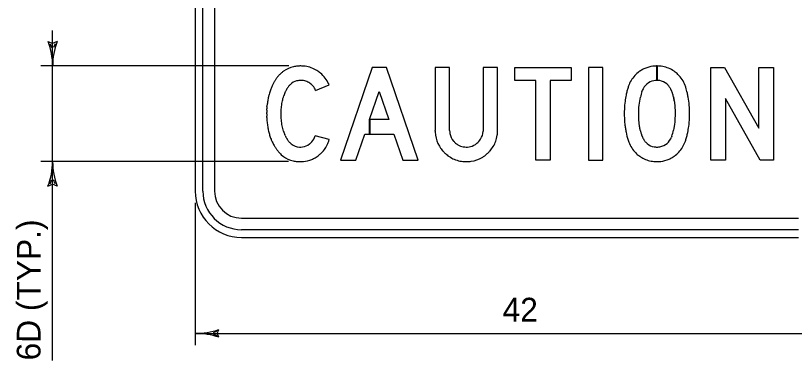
# Model space of a CAD drawing. Extents: x 0 to 32, y 0 to 21.
# Drawn here: x 2.356 to 6.946, y 16.136 to 18.172 of the extents above; entities that cross this region are included whole.
import ezdxf

# ---------------------------------------------------------------- set-up
doc = ezdxf.new("R2010")
doc.units = 0
doc.layers.add('Default', color=7, linetype='Continuous')
doc.layers.add('Level 1', color=7, linetype='Continuous')

# ---------------------------------------------------------------- blocks, each defined once
blk = doc.blocks.new('DIMARO')
at = {"layer": 'Default'}
for p, q in [((-1.032, 0.195), (-0.95, 0)), ((-1.032, -0.193), (-0.95, 0)), ((-0.934, 0.11), (-0.773, 0.041)), ((-0.934, -0.109), (-0.773, -0.041))]:
    blk.add_line(p, q, dxfattribs=at)
for centre, start, end in [((0, 2.857), 248.8091, 269.9962), ((0, -2.855), 90.0038, 111.1909)]:
    blk.add_arc(centre, 2.855, start, end, dxfattribs=at)

msp = doc.modelspace()

# ---------------------------------------------------------------- linework, layer by layer
at = {"layer": 'Level 1'}
for p, q in [((3.4139, 19.8714), (3.4139, 17.136)), ((3.4595, 17.136), (3.4595, 19.8714)), ((3.5279, 19.8714), (3.5279, 17.136)), ((2.5739, 16.1363), (2.5739, 18.0845)), ((3.9653, 17.8745), (2.5039, 17.8745)), ((4.0371, 17.8745), (4.0336, 17.8745)), ((4.4565, 17.8661), (4.2703, 17.3187)), ((4.5419, 17.8661), (4.4565, 17.8661)), ((4.7281, 17.3187), (4.5419, 17.8661)), ((4.914, 17.8661), (4.8287, 17.8661)), ((4.8287, 17.8661), (4.8287, 17.4939)), ((4.914, 17.494), (4.914, 17.8661)), ((5.1967, 17.8661), (5.1114, 17.8661)), ((5.1114, 17.8661), (5.1114, 17.494)), ((5.1967, 17.4939), (5.1967, 17.8661)), ((5.2974, 17.7888), (5.2974, 17.8661)), ((5.2974, 17.8661), (5.6307, 17.8661)), ((5.6307, 17.8661), (5.6307, 17.7888)), ((5.8171, 17.8661), (5.7317, 17.8661)), ((5.7317, 17.8661), (5.7317, 17.3187)), ((5.8171, 17.3187), (5.8171, 17.8661)), ((6.1361, 17.7892), (6.1361, 17.8745)), ((6.137, 17.8745), (6.137, 17.7892)), ((6.4542, 17.3187), (6.4542, 17.8661)), ((6.4542, 17.8661), (6.5342, 17.8661)), ((6.5342, 17.8661), (6.7369, 17.5077)), ((6.7369, 17.5077), (6.7369, 17.8661)), ((6.7369, 17.8661), (6.8222, 17.8661)), ((6.8222, 17.8661), (6.8222, 17.3187)), ((4.2036, 17.7628), (4.201, 17.7687)), ((5.4217, 17.7888), (5.2974, 17.7888)), ((5.4217, 17.3187), (5.4217, 17.7888)), ((5.5071, 17.7888), (5.5071, 17.3187)), ((5.6307, 17.7888), (5.5071, 17.7888)), ((3.9454, 17.7214), (3.9469, 17.7246)), ((4.1241, 17.7305), (4.2036, 17.7628)), ((4.1241, 17.7305), (4.1241, 17.7305)), ((4.4422, 17.558), (4.4996, 17.7244)), ((4.4996, 17.7244), (4.5555, 17.558)), ((6.0478, 17.724), (6.0498, 17.7298)), ((3.8427, 17.6757), (3.8415, 17.6692)), ((3.8439, 17.6821), (3.8427, 17.6757)), ((3.9282, 17.6679), (3.9299, 17.6755)), ((3.9299, 17.6755), (3.9318, 17.6829)), ((3.9318, 17.6829), (3.9339, 17.6903)), ((3.9339, 17.6903), (3.9361, 17.6974)), ((6.0343, 17.6667), (6.0364, 17.6785)), ((6.0364, 17.6785), (6.0388, 17.6901)), ((6.2334, 17.6929), (6.2341, 17.6901)), ((6.2347, 17.6873), (6.2341, 17.6901)), ((6.2347, 17.6873), (6.2353, 17.6844)), ((6.2358, 17.6815), (6.2353, 17.6844)), ((6.2358, 17.6815), (6.2364, 17.6786)), ((6.2369, 17.6756), (6.2364, 17.6786)), ((6.2369, 17.6756), (6.2374, 17.6726)), ((6.3219, 17.6792), (6.3199, 17.691)), ((6.3236, 17.6671), (6.3219, 17.6792)), ((6.7444, 17.3187), (6.5396, 17.6825)), ((6.5396, 17.6825), (6.5396, 17.3187)), ((3.8374, 17.6354), (3.8368, 17.6285)), ((3.8374, 17.6354), (3.838, 17.6423)), ((3.8387, 17.6491), (3.838, 17.6423)), ((3.8396, 17.6559), (3.8387, 17.6491)), ((3.8405, 17.6626), (3.8396, 17.6559)), ((3.8415, 17.6692), (3.8405, 17.6626)), ((3.9224, 17.6276), (3.9232, 17.6359)), ((3.9232, 17.6359), (3.9242, 17.6441)), ((3.9242, 17.6441), (3.9253, 17.6522)), ((3.9253, 17.6522), (3.9267, 17.6601)), ((3.9267, 17.6601), (3.9282, 17.6679)), ((5.9445, 17.6302), (5.9438, 17.6177)), ((5.9454, 17.6425), (5.9445, 17.6302)), ((5.9466, 17.6547), (5.9454, 17.6425)), ((5.9481, 17.6668), (5.9466, 17.6547)), ((6.0292, 17.618), (6.03, 17.6304)), ((6.03, 17.6304), (6.0311, 17.6427)), ((6.0311, 17.6427), (6.0326, 17.6548)), ((6.0326, 17.6548), (6.0343, 17.6667)), ((6.2379, 17.6696), (6.2374, 17.6726)), ((6.2379, 17.6696), (6.2383, 17.6665)), ((6.2383, 17.6665), (6.2388, 17.6634)), ((6.2388, 17.6634), (6.2392, 17.6602)), ((6.2392, 17.6602), (6.2396, 17.657)), ((6.2396, 17.657), (6.24, 17.6538)), ((6.24, 17.6538), (6.2403, 17.6505)), ((6.2403, 17.6505), (6.2407, 17.6472)), ((6.2407, 17.6472), (6.241, 17.6438)), ((6.241, 17.6438), (6.2413, 17.6404)), ((6.2413, 17.6404), (6.2415, 17.637)), ((6.2415, 17.637), (6.2418, 17.6335)), ((6.2418, 17.6335), (6.242, 17.63)), ((6.242, 17.63), (6.2422, 17.6264)), ((6.3251, 17.655), (6.3236, 17.6671)), ((6.3263, 17.6428), (6.3251, 17.655)), ((6.3272, 17.6304), (6.3263, 17.6428)), ((6.3279, 17.6179), (6.3272, 17.6304)), ((3.8358, 17.6071), (3.8356, 17.5999)), ((3.8356, 17.5925), (3.8356, 17.5999)), ((3.8356, 17.5925), (3.8356, 17.5852)), ((3.8356, 17.5852), (3.8358, 17.578)), ((3.836, 17.6143), (3.8358, 17.6071)), ((3.836, 17.6143), (3.8364, 17.6214)), ((3.8368, 17.6285), (3.8364, 17.6214)), ((3.9209, 17.5926), (3.921, 17.6016)), ((3.921, 17.5831), (3.9209, 17.5926)), ((3.921, 17.6016), (3.9213, 17.6104)), ((3.9213, 17.5738), (3.921, 17.5831)), ((3.9213, 17.6104), (3.9217, 17.619)), ((3.9217, 17.619), (3.9224, 17.6276)), ((6.0286, 17.5926), (6.0288, 17.6054)), ((6.0286, 17.5887), (6.0286, 17.5926)), ((6.0287, 17.5848), (6.0286, 17.5887)), ((6.0287, 17.581), (6.0287, 17.5848)), ((6.0288, 17.6054), (6.0292, 17.618)), ((6.2422, 17.6264), (6.2424, 17.6228)), ((6.2424, 17.6228), (6.2425, 17.6192)), ((6.2425, 17.6192), (6.2427, 17.6155)), ((6.2427, 17.6155), (6.2428, 17.6118)), ((6.2428, 17.6118), (6.2429, 17.608)), ((6.2429, 17.608), (6.243, 17.6042)), ((6.2431, 17.5926), (6.2429, 17.5798)), ((6.243, 17.6042), (6.243, 17.6004)), ((6.243, 17.6004), (6.2431, 17.5965)), ((6.2431, 17.5965), (6.2431, 17.5926)), ((6.3283, 17.6053), (6.3279, 17.6179)), ((6.3284, 17.5925), (6.3283, 17.6053)), ((6.3283, 17.5798), (6.3284, 17.5925)), ((3.836, 17.5708), (3.8358, 17.578)), ((3.836, 17.5708), (3.8364, 17.5638)), ((3.8364, 17.5638), (3.8368, 17.5568)), ((3.8368, 17.5568), (3.8373, 17.5498)), ((3.8373, 17.5498), (3.838, 17.5429)), ((3.838, 17.5429), (3.8387, 17.5362)), ((3.9218, 17.5647), (3.9213, 17.5738)), ((3.9225, 17.5557), (3.9218, 17.5647)), ((3.9234, 17.5469), (3.9225, 17.5557)), ((3.9245, 17.5382), (3.9234, 17.5469)), ((3.9258, 17.5297), (3.9245, 17.5382)), ((4.4422, 17.4726), (4.4422, 17.558)), ((4.5555, 17.558), (4.4432, 17.558)), ((4.4432, 17.558), (4.4432, 17.4726)), ((5.9434, 17.5799), (5.9438, 17.5675)), ((5.9438, 17.5675), (5.9445, 17.5551)), ((5.9445, 17.5551), (5.9454, 17.5428)), ((5.9454, 17.5428), (5.9466, 17.5306)), ((6.0288, 17.5772), (6.0287, 17.581)), ((6.0289, 17.5734), (6.0288, 17.5772)), ((6.029, 17.5697), (6.0289, 17.5734)), ((6.0291, 17.5661), (6.029, 17.5697)), ((6.0293, 17.5624), (6.0291, 17.5661)), ((6.0295, 17.5588), (6.0293, 17.5624)), ((6.0297, 17.5553), (6.0295, 17.5588)), ((6.0299, 17.5517), (6.0297, 17.5553)), ((6.0302, 17.5483), (6.0299, 17.5517)), ((6.0304, 17.5448), (6.0302, 17.5483)), ((6.0307, 17.5414), (6.0304, 17.5448)), ((6.031, 17.5381), (6.0307, 17.5414)), ((6.0314, 17.5347), (6.031, 17.5381)), ((6.2405, 17.5425), (6.2391, 17.5303)), ((6.2416, 17.5548), (6.2405, 17.5425)), ((6.2424, 17.5672), (6.2416, 17.5548)), ((6.2429, 17.5798), (6.2424, 17.5672)), ((6.325, 17.53), (6.3262, 17.5422)), ((6.3262, 17.5422), (6.3272, 17.5546)), ((6.3272, 17.5546), (6.3279, 17.5671)), ((6.3279, 17.5671), (6.3283, 17.5798)), ((3.8387, 17.5362), (3.8395, 17.5294)), ((3.8395, 17.5294), (3.8405, 17.5228)), ((3.8405, 17.5228), (3.8415, 17.5162)), ((3.8415, 17.5162), (3.8426, 17.5097)), ((3.8426, 17.5097), (3.8438, 17.5033)), ((3.9273, 17.5214), (3.9258, 17.5297)), ((3.929, 17.5132), (3.9273, 17.5214)), ((3.9309, 17.5052), (3.929, 17.5132)), ((3.933, 17.4974), (3.9309, 17.5052)), ((3.9353, 17.4898), (3.933, 17.4974)), ((4.8288, 17.489), (4.8287, 17.4939)), ((4.914, 17.494), (4.914, 17.494)), ((5.1114, 17.494), (5.1113, 17.4893)), ((6.0317, 17.5315), (6.0314, 17.5347)), ((6.0321, 17.5282), (6.0317, 17.5315)), ((6.0325, 17.525), (6.0321, 17.5282)), ((6.0329, 17.5218), (6.0325, 17.525)), ((6.0333, 17.5187), (6.0329, 17.5218)), ((6.0338, 17.5156), (6.0333, 17.5187)), ((6.0343, 17.5126), (6.0338, 17.5156)), ((6.0348, 17.5096), (6.0343, 17.5126)), ((6.0353, 17.5066), (6.0348, 17.5096)), ((6.0359, 17.5037), (6.0353, 17.5066)), ((6.0364, 17.5008), (6.0359, 17.5037)), ((6.037, 17.4979), (6.0364, 17.5008)), ((6.0377, 17.4951), (6.037, 17.4979)), ((6.0383, 17.4924), (6.0377, 17.4951)), ((6.2353, 17.5065), (6.2329, 17.4948)), ((6.2374, 17.5183), (6.2353, 17.5065)), ((6.2391, 17.5303), (6.2374, 17.5183)), ((6.3235, 17.5178), (6.325, 17.53)), ((3.9448, 17.4645), (3.9434, 17.4678)), ((4.2036, 17.4397), (4.1209, 17.4622)), ((4.3609, 17.3187), (4.414, 17.4726)), ((4.414, 17.4726), (4.4422, 17.4726)), ((4.4432, 17.4726), (4.5853, 17.4726)), ((4.5853, 17.4726), (4.6384, 17.3187)), ((6.2239, 17.4607), (6.2219, 17.4549)), ((3.9644, 17.31), (2.5039, 17.31)), ((4.2703, 17.3187), (4.3609, 17.3187)), ((4.6384, 17.3187), (4.7281, 17.3187)), ((5.0127, 17.31), (5.0176, 17.31)), ((5.5071, 17.3187), (5.4217, 17.3187)), ((5.7317, 17.3187), (5.8171, 17.3187)), ((6.1356, 17.31), (6.1415, 17.3101)), ((6.5396, 17.3187), (6.4542, 17.3187)), ((6.8222, 17.3187), (6.7444, 17.3187)), ((3.4139, 17.066), (3.4139, 16.226)), ((3.6874, 16.9764), (6.9699, 16.9764)), ((6.9699, 16.9081), (3.6874, 16.9081)), ((3.6874, 16.8625), (6.9699, 16.8625)), ((3.523, 16.301), (3.5422, 16.3091)), ((3.544, 16.296), (3.5539, 16.3191)), ((3.4139, 16.296), (7.2434, 16.296)), ((3.523, 16.2911), (3.5422, 16.2829)), ((3.5539, 16.2729), (3.544, 16.296))]:
    msp.add_line(p, q, dxfattribs=at)
for centre, radius, start, end in [((4.0285, 17.7137), 0.16, 102.685, 125.4505), ((4.0334, 17.6952), 0.1791, 98.6875, 102.8976), ((4.0351, 17.6844), 0.1901, 95.6634, 98.7013), ((4.0363, 17.6724), 0.2021, 92.7561, 95.6727), ((4.037, 17.66), 0.2146, 90.9038, 92.7699), ((4.0373, 17.6874), 0.1871, 82.3106, 90.0651), ((4.0388, 17.6993), 0.1751, 57.8608, 82.2599), ((6.1338, 17.7025), 0.1722, 113.9411, 121.4188), ((6.1326, 17.7047), 0.1697, 96.8442, 113.8688), ((6.1351, 17.6879), 0.1866, 91.6547, 96.9773), ((6.1356, 17.6795), 0.195, 89.8381, 91.7294), ((6.1356, 17.6795), 0.195, 84.8599, 89.5702), ((6.1368, 17.6944), 0.1801, 79.3835, 84.8195), ((6.1383, 17.7031), 0.1713, 54.8642, 79.3467), ((4.0563, 17.6846), 0.2003, 138.3087, 141.2359), ((4.0475, 17.6924), 0.1886, 135.25, 138.2978), ((4.0392, 17.7006), 0.177, 131.0095, 135.2537), ((4.0326, 17.7082), 0.1669, 125.4967, 131.0097), ((4.0322, 17.6871), 0.189, 50.4487, 58.1637), ((4.0416, 17.6984), 0.1743, 23.7958, 50.4317), ((6.1325, 17.7002), 0.1733, 128.2617, 152.4909), ((6.141, 17.6909), 0.1858, 121.4359, 128.5319), ((6.1294, 17.6887), 0.1881, 46.0601, 55.1855), ((6.1393, 17.6993), 0.1737, 20.5391, 45.9744), ((4.1332, 17.6349), 0.2921, 150.1332, 153.6423), ((4.1033, 17.6519), 0.2576, 148.4323, 150.084), ((4.0919, 17.6588), 0.2443, 146.7211, 148.4323), ((4.0817, 17.6655), 0.2321, 144.9504, 146.7211), ((4.0726, 17.6719), 0.221, 143.1207, 144.9504), ((4.0645, 17.678), 0.2109, 141.2327, 143.1205), ((4.0345, 17.7034), 0.0856, 105.4111, 133.0626), ((4.0356, 17.6983), 0.0909, 96.4404, 105.242), ((4.0369, 17.6869), 0.1023, 89.9281, 96.4404), ((4.0375, 17.6966), 0.0926, 71.2534, 90.2878), ((4.0364, 17.6945), 0.0949, 56.0779, 71.0169), ((4.0379, 17.6956), 0.0932, 41.1825, 56.4578), ((6.1426, 17.6949), 0.1846, 152.4852, 157.8191), ((6.135, 17.6984), 0.0908, 100.7804, 159.7499), ((6.1359, 17.6883), 0.1009, 89.8941, 100.225), ((6.1362, 17.6794), 0.1098, 85.6619, 89.5649), ((6.137, 17.6905), 0.0987, 80.9575, 85.6598), ((6.1406, 17.7078), 0.081, 49.1248, 81.5171), ((6.1352, 17.7017), 0.0891, 41.52, 49.073), ((4.174, 17.6185), 0.3361, 161.5, 163.6316), ((4.1622, 17.6225), 0.3236, 159.3136, 161.4996), ((4.1521, 17.6263), 0.3128, 157.0773, 159.3132), ((4.1425, 17.6304), 0.3024, 153.6511, 157.0793), ((4.1667, 17.6217), 0.2427, 155.7438, 161.8096), ((4.1107, 17.6469), 0.1813, 152.3969, 154.6204), ((4.0961, 17.6545), 0.1648, 150.0287, 152.3975), ((4.0835, 17.6618), 0.1502, 147.5092, 150.0292), ((4.0726, 17.6688), 0.1373, 144.8342, 147.5095), ((4.0634, 17.6753), 0.1261, 142.0015, 144.8343), ((4.0534, 17.6832), 0.1134, 137.4689, 142.0398), ((4.0451, 17.6909), 0.102, 132.5912, 137.4939), ((4.0366, 17.6953), 0.0944, 21.9199, 40.8277), ((6.4369, 17.6034), 0.4929, 165.6644, 168.4211), ((6.4256, 17.6062), 0.4812, 162.8622, 165.6633), ((6.156, 17.6896), 0.199, 157.847, 162.9173), ((6.4206, 17.6064), 0.3909, 162.4846, 167.6266), ((6.1275, 17.6948), 0.0995, 36.879, 41.5564), ((6.1193, 17.6887), 0.1097, 33.6069, 36.8875), ((6.1108, 17.683), 0.1199, 30.4993, 33.5909), ((6.1005, 17.677), 0.1318, 27.5816, 30.4837), ((6.0912, 17.6721), 0.1424, 25.7457, 27.587), ((6.0822, 17.6678), 0.1524, 23.9859, 25.7459), ((6.0723, 17.6634), 0.1632, 22.3052, 23.9861), ((6.0613, 17.6589), 0.1751, 20.7011, 22.3054), ((6.0493, 17.6544), 0.1879, 19.1709, 20.7014), ((6.1181, 17.6903), 0.1967, 17.2475, 20.8336), ((5.8463, 17.6069), 0.481, 12.9171, 17.1328), ((4.2088, 17.6093), 0.3721, 165.7215, 168.7055), ((4.1876, 17.6145), 0.3503, 163.6319, 165.7056), ((6.4579, 17.5992), 0.5143, 168.438, 172.4539), ((6.0362, 17.6498), 0.2017, 17.7116, 19.1712), ((6.022, 17.6453), 0.2167, 16.3201, 17.7119), ((6.0066, 17.6407), 0.2327, 14.9933, 16.3204), ((5.9842, 17.6348), 0.2559, 13.1142, 14.9788), ((5.8277, 17.6026), 0.5001, 10.1917, 12.928), ((6.5405, 17.5925), 0.5972, 177.5821, 181.2089), ((4.2142, 17.5766), 0.3776, 191.1979, 193.159), ((5.0171, 17.4937), 0.1031, 179.8519, 190.1345), ((4.9896, 17.4938), 0.2071, 355.997, 0.0179), ((6.4735, 17.5884), 0.53, 186.2522, 188.8728), ((6.4577, 17.5859), 0.5141, 188.8737, 191.5482), ((6.2864, 17.5505), 0.2549, 193.1789, 195.052), ((5.8425, 17.5799), 0.3996, 342.631, 347.6978), ((5.8179, 17.5859), 0.5102, 348.2464, 352.3253), ((4.1977, 17.5728), 0.3607, 193.1592, 195.1809), ((4.1832, 17.5688), 0.3456, 195.1812, 197.2613), ((4.1705, 17.5649), 0.3323, 197.2617, 199.397), ((4.1595, 17.561), 0.3207, 199.3974, 201.5841), ((4.1746, 17.5653), 0.251, 197.512, 202.8626), ((4.1188, 17.5397), 0.1896, 203.3748, 206.5177), ((4.0984, 17.5296), 0.1668, 206.5511, 208.839), ((4.0853, 17.5224), 0.1518, 208.8384, 211.2743), ((4.0352, 17.4858), 0.0889, 318.3421, 344.5957), ((5.0322, 17.4937), 0.2035, 181.3107, 184.0265), ((5.02, 17.4927), 0.1912, 184.007, 188.2582), ((5.0011, 17.4894), 0.1721, 188.0448, 210.8991), ((5.0061, 17.4919), 0.0919, 190.2234, 220.92), ((5.0189, 17.4922), 0.0924, 327.5501, 358.1581), ((5.0241, 17.4893), 0.1723, 322.9875, 345.8281), ((5.0165, 17.4911), 0.18, 345.863, 351.7587), ((5.0041, 17.4929), 0.1926, 351.757, 355.9778), ((6.4411, 17.5824), 0.4971, 191.5366, 197.0074), ((6.2641, 17.5445), 0.2318, 195.0666, 196.3994), ((6.2488, 17.54), 0.2158, 196.3991, 197.7968), ((6.2347, 17.5355), 0.201, 197.7965, 199.2621), ((6.2217, 17.531), 0.1873, 199.2618, 200.7983), ((6.2098, 17.5264), 0.1745, 200.798, 202.4083), ((6.199, 17.522), 0.1628, 202.4081, 204.0949), ((6.1891, 17.5176), 0.152, 204.0947, 205.8605), ((6.1802, 17.5132), 0.1421, 205.8603, 207.7072), ((6.171, 17.5084), 0.1316, 207.7019, 210.6119), ((6.1373, 17.4862), 0.0901, 280.597, 339.6452), ((5.8483, 17.5792), 0.4791, 342.5937, 345.4321), ((5.8378, 17.5819), 0.4899, 345.4333, 348.2298), ((4.1475, 17.5562), 0.3078, 201.5739, 204.9477), ((4.1365, 17.5511), 0.2956, 204.9388, 209.5566), ((4.1066, 17.5319), 0.2601, 209.131, 210.7727), ((4.0739, 17.5155), 0.1386, 211.2739, 213.8628), ((4.0642, 17.509), 0.1269, 213.8626, 216.608), ((4.0561, 17.5029), 0.1167, 216.608, 219.5107), ((4.0483, 17.4965), 0.1067, 219.5016, 224.1165), ((4.0395, 17.488), 0.0944, 224.1051, 230.7947), ((4.0322, 17.4788), 0.0827, 230.695, 267.5465), ((4.035, 17.4826), 0.0865, 277.3927, 308.2381), ((4.0299, 17.4909), 0.0962, 307.551, 318.1473), ((4.0413, 17.4805), 0.1671, 312.2771, 334.5192), ((4.0343, 17.4838), 0.1749, 334.5551, 339.9289), ((4.0227, 17.4879), 0.1872, 339.9555, 345.0887), ((5.0084, 17.4938), 0.1807, 210.9212, 216.8022), ((5.0205, 17.5032), 0.1102, 220.4392, 225.3543), ((5.0201, 17.5024), 0.1094, 225.2488, 233.0787), ((5.0118, 17.4914), 0.0956, 233.0938, 244.5499), ((5.0108, 17.4901), 0.094, 244.7332, 265.0638), ((5.0147, 17.4898), 0.0937, 283.716, 309.9508), ((5.0065, 17.5013), 0.1077, 309.4086, 327.0592), ((6.1561, 17.4961), 0.1994, 197.2467, 200.7859), ((6.1356, 17.4874), 0.1771, 200.5125, 225.5136), ((6.1608, 17.5024), 0.1198, 210.6275, 213.726), ((6.1524, 17.4968), 0.1097, 213.742, 217.0282), ((6.1443, 17.4907), 0.0996, 217.0199, 221.702), ((6.1367, 17.4838), 0.0893, 221.6664, 229.2189), ((6.1316, 17.478), 0.0816, 229.2885, 261.5749), ((6.1382, 17.485), 0.1741, 308.3157, 331.6769), ((6.1308, 17.4888), 0.1823, 331.7284, 337.3659), ((6.118, 17.4941), 0.1963, 337.396, 342.7611), ((4.0947, 17.5248), 0.2462, 210.7726, 212.4755), ((4.0839, 17.5179), 0.2334, 212.4755, 214.24), ((4.0742, 17.5113), 0.2218, 214.2401, 216.0661), ((4.0656, 17.5051), 0.2111, 216.0661, 217.953), ((4.0557, 17.4973), 0.1985, 217.9385, 220.8911), ((4.0466, 17.4893), 0.1864, 220.8814, 223.9606), ((4.0386, 17.4816), 0.1753, 223.946, 228.2184), ((4.0342, 17.4927), 0.0967, 266.7522, 277.1105), ((4.0291, 17.493), 0.1846, 309.0121, 312.4715), ((5.0188, 17.5016), 0.1936, 216.8001, 221.0058), ((5.031, 17.5123), 0.2098, 221.0341, 226.3479), ((5.0276, 17.5086), 0.2048, 226.3152, 229.0193), ((5.0194, 17.4991), 0.1923, 228.9996, 233.2352), ((5.0126, 17.5023), 0.1063, 264.6707, 283.2179), ((5.0051, 17.5002), 0.1937, 306.7802, 310.985), ((4.9944, 17.5123), 0.2099, 311.0133, 316.3266), ((4.9982, 17.5089), 0.2048, 316.2941, 318.9986), ((5.0077, 17.5007), 0.1922, 318.9788, 323.2153), ((6.144, 17.4962), 0.1893, 225.5477, 232.8781), ((6.1352, 17.4958), 0.0997, 261.0029, 265.6819), ((6.1359, 17.5049), 0.1088, 265.6581, 268.9727), ((6.136, 17.5041), 0.108, 268.9063, 273.264), ((6.1367, 17.492), 0.096, 273.2806, 280.341), ((4.0262, 17.4668), 0.156, 227.9952, 251.1558), ((4.0284, 17.4735), 0.163, 251.2038, 256.8056), ((4.0307, 17.4834), 0.1732, 256.8053, 261.1122), ((4.0325, 17.495), 0.1849, 261.1082, 264.1967), ((4.0337, 17.5068), 0.1968, 264.208, 267.1705), ((4.0343, 17.5208), 0.2108, 267.1821, 270.0114), ((4.0345, 17.4949), 0.1849, 269.9524, 275.3754), ((4.0364, 17.4785), 0.1684, 275.2471, 292.5719), ((4.0349, 17.4817), 0.172, 292.6396, 300.2182), ((4.0258, 17.4969), 0.1897, 300.2861, 309.0561), ((5.0081, 17.4827), 0.1724, 233.0086, 255.8383), ((5.0099, 17.4903), 0.1802, 255.8724, 261.7643), ((5.0117, 17.5028), 0.1928, 261.7625, 265.9805), ((5.0126, 17.5172), 0.2073, 265.9997, 270.0179), ((5.0129, 17.5137), 0.2037, 271.3099, 274.0238), ((5.0139, 17.5014), 0.1914, 274.0043, 278.2527), ((5.0172, 17.4825), 0.1722, 278.0386, 300.8802), ((5.0128, 17.4898), 0.1807, 300.9032, 306.7822), ((6.1422, 17.4934), 0.1859, 232.804, 236.3745), ((6.1327, 17.478), 0.1679, 236.1721, 259.1779), ((6.1343, 17.4869), 0.1769, 259.2054, 264.735), ((6.1355, 17.5004), 0.1905, 264.7643, 270.0258), ((6.1361, 17.4966), 0.1866, 271.6547, 276.9773), ((6.1385, 17.4798), 0.1697, 276.8442, 293.8688), ((6.1373, 17.482), 0.1722, 293.9411, 301.4188), ((6.13, 17.4939), 0.1861, 301.4392, 308.6151), ((3.6874, 17.136), 0.2735, 180, 270), ((3.6874, 17.136), 0.2279, 180, 270), ((3.6874, 17.136), 0.1596, 180, 270), ((3.4116, 16.746), 0.45, 270.2984, 288.4404), ((3.4116, 15.846), 0.45, 71.5596, 89.7016)]:
    msp.add_arc(centre, radius, start, end, dxfattribs=at)

# ---------------------------------------------------------------- block references
at = {"layer": 'Level 1', "xscale": 0.14, "yscale": 0.14}
for p, rotation in [((2.5739, 17.8745), -90.00000000000003), ((2.5739, 17.31), 89.99999999999997)]:
    msp.add_blockref('DIMARO', p, dxfattribs=dict(at, rotation=rotation))

# ---------------------------------------------------------------- texts
at = {"layer": 'Level 1'}
for s, rotation, p in [('6D (TYP.)', 89.9128, (2.5024, 16.1364)), ('42', 0.0872, (5.2261, 16.3659))]:
    msp.add_text(s, height=0.14, rotation=rotation, dxfattribs=at).set_placement(p)

doc.saveas('drawing.dxf')
